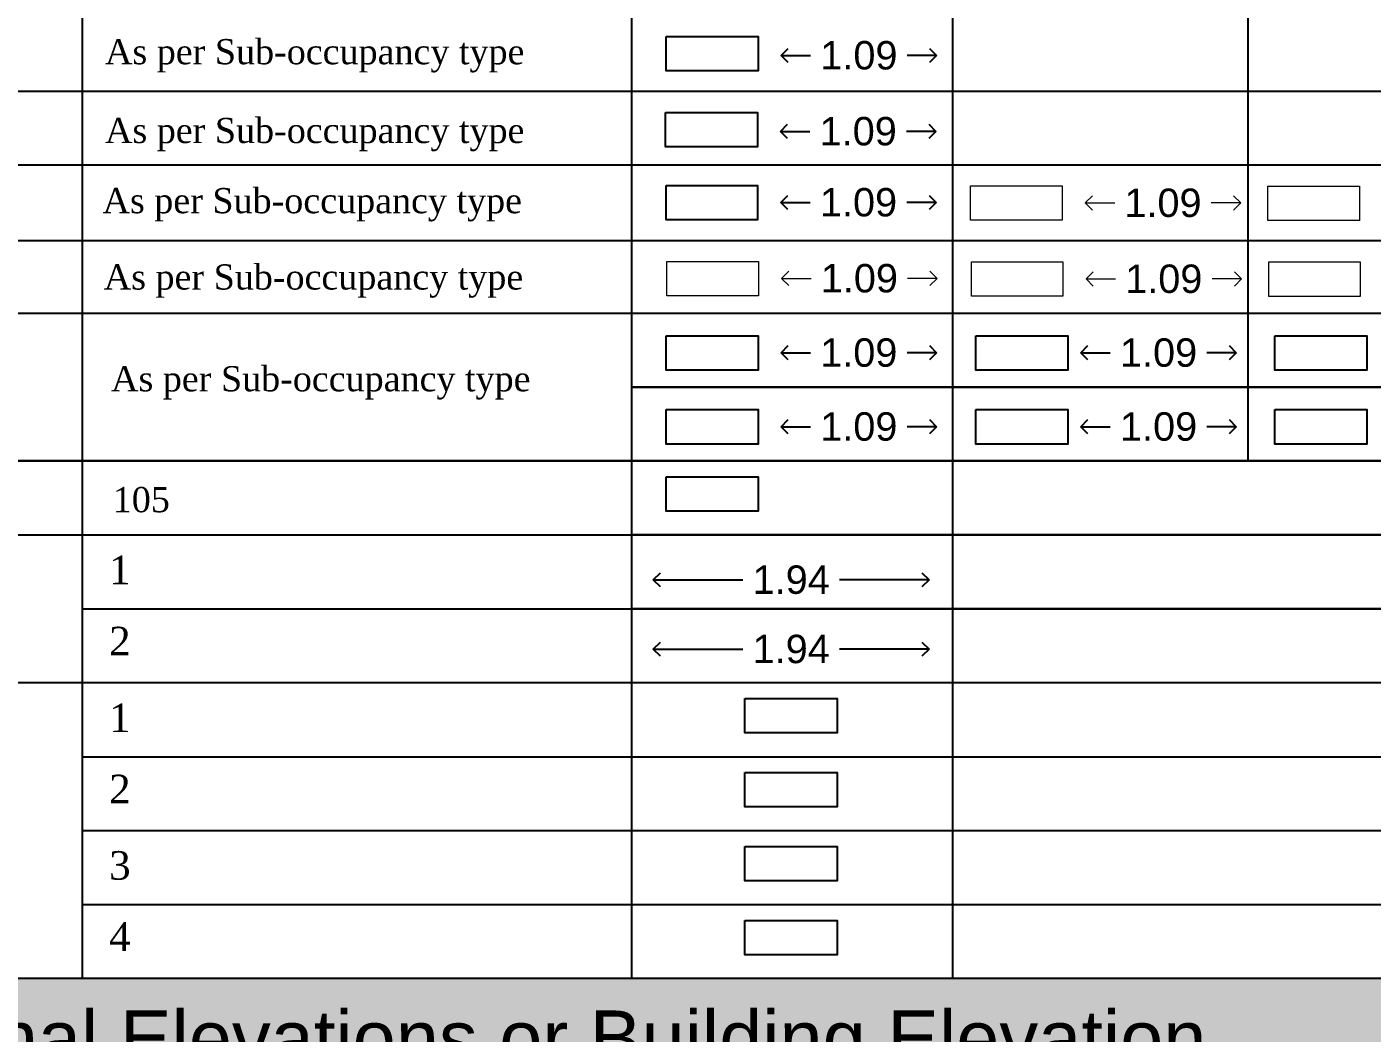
# Model space of a CAD drawing. Header units: millimetres. Extents: x -9481 to -9286, y 28694 to 28853.
# Drawn here: x -9462.12 to -9452.65, y 28744.34 to 28751.42 of the extents above; entities that cross this region are included whole.
import ezdxf

# ---------------------------------------------------------------- set-up
doc = ezdxf.new("R2010")
doc.units = ezdxf.units.MM
doc.header["$PDMODE"] = 34
doc.header["$PDSIZE"] = -15
doc.linetypes.add('CONTINULUS', pattern=[0])
doc.layers.add('BLK_1_FLR_0_BLT_UP_AREA', color=25, linetype='Continuous', plot=False)
for name, color, linetype in [('BLK_1_FLR_0_IBS_EF_DIM', 7, 'Continuous'), ('BLK_1_FLR_0_ROOM_1_MEZ_AREA_1', 11, 'Continuous'), ('BLK_1_FLR_0_ROOM_2_MEZ_AREA_1', 11, 'Continuous'), ('BLK_1_FLR_0_STILT_FLOOR', 7, 'Continuous'), ('BLK_1_FLR_0_STILT_FLOOR_EXISTING', 7, 'Continuous'), ('BLK_1_FLR_1_ROOM_1_MEZ_AREA_1', 11, 'Continuous'), ('BLK_1_FLR_1_ROOM_2_MEZ_AREA_1', 11, 'Continuous'), ('BLK_1_FLR_1_SERVICE_FLOOR', 7, 'Continuous'), ('BLK_1_FLR_2_ROOM_1_MEZ_AREA_1', 11, 'Continuous'), ('BLK_1_FLR_2_ROOM_2_MEZ_AREA_1', 11, 'Continuous'), ('BLK_1_PLANTATION_GREENSTRIP', 7, 'Continuous'), ('HATCH', 7, 'Continuous')]:
    doc.layers.add(name, color=color, linetype=linetype)
for name, color, linetype, lineweight in [('BLK_1_FLR_0_IBS_FOR_CTI_1', 7, 'Continuous', 25), ('BLK_1_FLR_1_IBS_FOR_CTI_1', 7, 'Continuous', 25), ('BLK_1_FLR_1_SERVICE_FLOOR_EXISTING', 7, 'Continuous', 0), ('BLK_1_FLR_2_SERVICE_FLOOR', 7, 'Continuous', 0), ('BLK_1_FLR_2_SERVICE_FLOOR_EXISTING', 7, 'Continuous', 0), ('BLK_1_FLR_3_SERVICE_FLOOR', 7, 'Continuous', 0), ('BLK_1_FLR_3_SERVICE_FLOOR_EXISTING', 7, 'Continuous', 0), ('PLAN', 7, 'Continuous', 40)]:
    doc.layers.add(name, color=color, linetype=linetype, lineweight=lineweight)
doc.styles.add('Arial', font='arial.ttf', dxfattribs={"height": 0.2})
doc.styles.add('MtXpl_Georgia', font='georgiab.ttf')
doc.styles.get("Standard").update_dxf_attribs({"font": 'arial.ttf', "height": 0.25})
doc.styles.add('style2', font='arial.ttf', dxfattribs={"height": 0.3})
doc.dimstyles.new('INT DIM', dxfattribs={"dimtxt": 0.3, "dimasz": 0.1, "dimexe": 0.18, "dimexo": 0.0625, "dimgap": 0.09, "dimtad": 0, "dimzin": 0, "dimdsep": 46, "dimtxsty": 'style2', "dimblk": 'OPEN90', "dimcen": 0.09, "dimse1": 1, "dimse2": 1, "dimclrd": 250, "dimclrt": 256, "dimadec": 0, "dimazin": 0, "dimtfac": 1, "dimtofl": 0, "dimtmove": 0, "dimatfit": 3, "dimfxl": 1, "dimtolj": 1, "dimtzin": 0, "dimlwd": -1, "dimarcsym": 0})

# ---------------------------------------------------------------- blocks, each defined once
blk = doc.blocks.new('J4')
at = {"layer": 'HATCH', "linetype": 'CONTINULUS', "ltscale": 0.05}
h = blk.add_hatch(color=241, dxfattribs=at)
h.dxf.hatch_style = 1
h.paths.add_polyline_path([(-9435.4551, 28796.7712), (-9435.4551, 28795.9979), (-9396.4272, 28795.9979), (-9396.4272, 28796.7712)])
blk.add_lwpolyline([(-9435.4551, 28796.7712), (-9396.4272, 28796.7712), (-9396.4272, 28795.9979), (-9435.4551, 28795.9979), (-9435.4551, 28796.7712)], close=True)
at = {"color": 18, "insert": (-9424.5341, 28796.5438), "char_height": 0.391178, "attachment_point": 1}
blk.add_mtext_dynamic_manual_height_columns('Layers to be drawn on the Sectional Elevations or Building Elevation', width=18.546538, gutter_width=1.633, heights=[0], dxfattribs=at)
blk = doc.blocks.new('_Open90')
at = {"layer": 'PLAN', "color": 0, "lineweight": -2}
for p, q in [((0, 0), (-1, 0)), ((-0.5, 0.5), (0, 0)), ((0, 0), (-0.5, -0.5))]:
    blk.add_line(p, q, dxfattribs=at)
blk = doc.blocks.new('*D268')
at = {"layer": 'BLK_1_FLR_0_ROOM_1_MEZ_AREA_1', "color": 250, "ltscale": 0.05}
for p, q in [((-9456.709144, 28749.126362), (-9456.601956, 28749.126362)), ((-9455.814168, 28749.126362), (-9455.921356, 28749.126362))]:
    blk.add_line(p, q, dxfattribs=at)
at = {"layer": 'Defpoints', "color": 0}
for p in [(-9456.809144, 28749.246437), (-9455.714168, 28749.246437), (-9455.714168, 28749.126362)]:
    blk.add_point(p, dxfattribs=at)
at = {"layer": 'BLK_1_FLR_0_ROOM_1_MEZ_AREA_1', "color": 250, "xscale": 0.1, "yscale": 0.1, "zscale": 0.1, "rotation": 180}
blk.add_blockref('_Open90', (-9456.809144, 28749.126362), dxfattribs=at)
at = {"layer": 'BLK_1_FLR_0_ROOM_1_MEZ_AREA_1', "color": 250, "xscale": 0.1, "yscale": 0.1, "zscale": 0.1}
blk.add_blockref('_Open90', (-9455.714168, 28749.126362), dxfattribs=at)
at = {"layer": 'BLK_1_FLR_0_ROOM_1_MEZ_AREA_1', "linetype": 'CONTINULUS', "ltscale": 0.05, "insert": (-9456.261656, 28749.126362), "char_height": 0.2, "attachment_point": 5, "style": 'Arial', "bg_fill": 3, "box_fill_scale": 1.1, "bg_fill_color": 256, "bg_fill_true_color": 13158600, "bg_fill_transparency": 0}
blk.add_mtext('\\A1;1.09', dxfattribs=at)
blk = doc.blocks.new('*D269')
at = {"layer": 'BLK_1_FLR_1_ROOM_1_MEZ_AREA_1', "color": 250, "ltscale": 0.05}
for p, q in [((-9454.597308, 28749.126362), (-9454.490119, 28749.126362)), ((-9453.702331, 28749.126362), (-9453.809519, 28749.126362))]:
    blk.add_line(p, q, dxfattribs=at)
at = {"layer": 'Defpoints', "color": 0}
for p in [(-9454.697308, 28749.246437), (-9453.602331, 28749.246437), (-9453.602331, 28749.126362)]:
    blk.add_point(p, dxfattribs=at)
at = {"layer": 'BLK_1_FLR_1_ROOM_1_MEZ_AREA_1', "color": 250, "xscale": 0.1, "yscale": 0.1, "zscale": 0.1, "rotation": 180}
blk.add_blockref('_Open90', (-9454.697308, 28749.126362), dxfattribs=at)
at = {"layer": 'BLK_1_FLR_1_ROOM_1_MEZ_AREA_1', "color": 250, "xscale": 0.1, "yscale": 0.1, "zscale": 0.1}
blk.add_blockref('_Open90', (-9453.602331, 28749.126362), dxfattribs=at)
at = {"layer": 'BLK_1_FLR_1_ROOM_1_MEZ_AREA_1', "linetype": 'CONTINULUS', "ltscale": 0.05, "insert": (-9454.149819, 28749.126362), "char_height": 0.2, "attachment_point": 5, "style": 'Arial', "bg_fill": 3, "box_fill_scale": 1.1, "bg_fill_color": 256, "bg_fill_true_color": 13158600, "bg_fill_transparency": 0}
blk.add_mtext('\\A1;1.09', dxfattribs=at)
blk = doc.blocks.new('*D275')
at = {"layer": 'BLK_1_FLR_0_ROOM_2_MEZ_AREA_1', "color": 250, "ltscale": 0.05}
for p, q in [((-9456.709144, 28748.605715), (-9456.601956, 28748.605715)), ((-9455.814168, 28748.605715), (-9455.921356, 28748.605715))]:
    blk.add_line(p, q, dxfattribs=at)
at = {"layer": 'Defpoints', "color": 0}
for p in [(-9456.809144, 28748.72579), (-9455.714168, 28748.72579), (-9455.714168, 28748.605715)]:
    blk.add_point(p, dxfattribs=at)
at = {"layer": 'BLK_1_FLR_0_ROOM_2_MEZ_AREA_1', "color": 250, "xscale": 0.1, "yscale": 0.1, "zscale": 0.1, "rotation": 180}
blk.add_blockref('_Open90', (-9456.809144, 28748.605715), dxfattribs=at)
at = {"layer": 'BLK_1_FLR_0_ROOM_2_MEZ_AREA_1', "color": 250, "xscale": 0.1, "yscale": 0.1, "zscale": 0.1}
blk.add_blockref('_Open90', (-9455.714168, 28748.605715), dxfattribs=at)
at = {"layer": 'BLK_1_FLR_0_ROOM_2_MEZ_AREA_1', "linetype": 'CONTINULUS', "ltscale": 0.05, "insert": (-9456.261656, 28748.605715), "char_height": 0.2, "attachment_point": 5, "style": 'Arial', "bg_fill": 3, "box_fill_scale": 1.1, "bg_fill_color": 256, "bg_fill_true_color": 13158600, "bg_fill_transparency": 0}
blk.add_mtext('\\A1;1.09', dxfattribs=at)
blk = doc.blocks.new('*D276')
at = {"layer": 'BLK_1_FLR_1_ROOM_2_MEZ_AREA_1', "color": 250, "ltscale": 0.05}
for p, q in [((-9454.597308, 28748.605715), (-9454.490119, 28748.605715)), ((-9453.702331, 28748.605715), (-9453.809519, 28748.605715))]:
    blk.add_line(p, q, dxfattribs=at)
at = {"layer": 'Defpoints', "color": 0}
for p in [(-9454.697308, 28748.72579), (-9453.602331, 28748.72579), (-9453.602331, 28748.605715)]:
    blk.add_point(p, dxfattribs=at)
at = {"layer": 'BLK_1_FLR_1_ROOM_2_MEZ_AREA_1', "color": 250, "xscale": 0.1, "yscale": 0.1, "zscale": 0.1, "rotation": 180}
blk.add_blockref('_Open90', (-9454.697308, 28748.605715), dxfattribs=at)
at = {"layer": 'BLK_1_FLR_1_ROOM_2_MEZ_AREA_1', "color": 250, "xscale": 0.1, "yscale": 0.1, "zscale": 0.1}
blk.add_blockref('_Open90', (-9453.602331, 28748.605715), dxfattribs=at)
at = {"layer": 'BLK_1_FLR_1_ROOM_2_MEZ_AREA_1', "linetype": 'CONTINULUS', "ltscale": 0.05, "insert": (-9454.149819, 28748.605715), "char_height": 0.2, "attachment_point": 5, "style": 'Arial', "bg_fill": 3, "box_fill_scale": 1.1, "bg_fill_color": 256, "bg_fill_true_color": 13158600, "bg_fill_transparency": 0}
blk.add_mtext('\\A1;1.09', dxfattribs=at)
blk = doc.blocks.new('*D319')
at = {"layer": 'BLK_1_FLR_0_STILT_FLOOR', "color": 250, "ltscale": 0.05}
for p, q in [((-9456.708481, 28751.219967), (-9456.601293, 28751.219967)), ((-9455.813505, 28751.219967), (-9455.920693, 28751.219967))]:
    blk.add_line(p, q, dxfattribs=at)
at = {"layer": 'Defpoints', "color": 0}
for p in [(-9456.808481, 28751.340041), (-9455.713505, 28751.340041), (-9455.713505, 28751.219967)]:
    blk.add_point(p, dxfattribs=at)
at = {"layer": 'BLK_1_FLR_0_STILT_FLOOR', "color": 250, "xscale": 0.1, "yscale": 0.1, "zscale": 0.1, "rotation": 180}
blk.add_blockref('_Open90', (-9456.808481, 28751.219967), dxfattribs=at)
at = {"layer": 'BLK_1_FLR_0_STILT_FLOOR', "color": 250, "xscale": 0.1, "yscale": 0.1, "zscale": 0.1}
blk.add_blockref('_Open90', (-9455.713505, 28751.219967), dxfattribs=at)
at = {"layer": 'BLK_1_FLR_0_STILT_FLOOR', "linetype": 'CONTINULUS', "ltscale": 0.05, "insert": (-9456.260993, 28751.219967), "char_height": 0.2, "attachment_point": 5, "style": 'Arial', "bg_fill": 3, "box_fill_scale": 1.1, "bg_fill_color": 256, "bg_fill_true_color": 13158600, "bg_fill_transparency": 0}
blk.add_mtext('\\A1;1.09', dxfattribs=at)
blk = doc.blocks.new('*D320')
at = {"layer": 'BLK_1_FLR_0_STILT_FLOOR_EXISTING', "color": 250, "ltscale": 0.05}
for p, q in [((-9456.713251, 28750.685365), (-9456.606063, 28750.685365)), ((-9455.818275, 28750.685365), (-9455.925463, 28750.685365))]:
    blk.add_line(p, q, dxfattribs=at)
at = {"layer": 'Defpoints', "color": 0}
for p in [(-9456.813251, 28750.80544), (-9455.718275, 28750.80544), (-9455.718275, 28750.685365)]:
    blk.add_point(p, dxfattribs=at)
at = {"layer": 'BLK_1_FLR_0_STILT_FLOOR_EXISTING', "color": 250, "xscale": 0.1, "yscale": 0.1, "zscale": 0.1, "rotation": 180}
blk.add_blockref('_Open90', (-9456.813251, 28750.685365), dxfattribs=at)
at = {"layer": 'BLK_1_FLR_0_STILT_FLOOR_EXISTING', "color": 250, "xscale": 0.1, "yscale": 0.1, "zscale": 0.1}
blk.add_blockref('_Open90', (-9455.718275, 28750.685365), dxfattribs=at)
at = {"layer": 'BLK_1_FLR_0_STILT_FLOOR_EXISTING', "linetype": 'CONTINULUS', "ltscale": 0.05, "insert": (-9456.265763, 28750.685365), "char_height": 0.2, "attachment_point": 5, "style": 'Arial', "bg_fill": 3, "box_fill_scale": 1.1, "bg_fill_color": 256, "bg_fill_true_color": 13158600, "bg_fill_transparency": 0}
blk.add_mtext('\\A1;1.09', dxfattribs=at)
blk = doc.blocks.new('*D321')
at = {"layer": 'BLK_1_FLR_1_SERVICE_FLOOR', "color": 250, "ltscale": 0.05}
for p, q in [((-9456.71111, 28750.184874), (-9456.603922, 28750.184874)), ((-9455.816134, 28750.184874), (-9455.923322, 28750.184874))]:
    blk.add_line(p, q, dxfattribs=at)
at = {"layer": 'Defpoints', "color": 0}
for p in [(-9456.81111, 28750.304948), (-9455.716134, 28750.304948), (-9455.716134, 28750.184874)]:
    blk.add_point(p, dxfattribs=at)
at = {"layer": 'BLK_1_FLR_1_SERVICE_FLOOR', "color": 250, "xscale": 0.1, "yscale": 0.1, "zscale": 0.1, "rotation": 180}
blk.add_blockref('_Open90', (-9456.81111, 28750.184874), dxfattribs=at)
at = {"layer": 'BLK_1_FLR_1_SERVICE_FLOOR', "color": 250, "xscale": 0.1, "yscale": 0.1, "zscale": 0.1}
blk.add_blockref('_Open90', (-9455.716134, 28750.184874), dxfattribs=at)
at = {"layer": 'BLK_1_FLR_1_SERVICE_FLOOR', "linetype": 'CONTINULUS', "ltscale": 0.05, "insert": (-9456.263622, 28750.184874), "char_height": 0.2, "attachment_point": 5, "style": 'Arial', "bg_fill": 3, "box_fill_scale": 1.1, "bg_fill_color": 256, "bg_fill_true_color": 13158600, "bg_fill_transparency": 0}
blk.add_mtext('\\A1;1.09', dxfattribs=at)
blk = doc.blocks.new('*D322')
at = {"layer": 'BLK_1_FLR_2_SERVICE_FLOOR', "color": 250, "ltscale": 0.05}
for p, q in [((-9454.566496, 28750.181103), (-9454.459308, 28750.181103)), ((-9453.67152, 28750.181103), (-9453.778708, 28750.181103))]:
    blk.add_line(p, q, dxfattribs=at)
at = {"layer": 'Defpoints', "color": 0}
for p in [(-9454.666496, 28750.301178), (-9453.57152, 28750.301178), (-9453.57152, 28750.181103)]:
    blk.add_point(p, dxfattribs=at)
at = {"layer": 'BLK_1_FLR_2_SERVICE_FLOOR', "color": 250, "xscale": 0.1, "yscale": 0.1, "zscale": 0.1, "rotation": 180}
blk.add_blockref('_Open90', (-9454.666496, 28750.181103), dxfattribs=at)
at = {"layer": 'BLK_1_FLR_2_SERVICE_FLOOR', "color": 250, "xscale": 0.1, "yscale": 0.1, "zscale": 0.1}
blk.add_blockref('_Open90', (-9453.57152, 28750.181103), dxfattribs=at)
at = {"layer": 'BLK_1_FLR_2_SERVICE_FLOOR', "linetype": 'CONTINULUS', "ltscale": 0.05, "insert": (-9454.119008, 28750.181103), "char_height": 0.2, "attachment_point": 5, "style": 'Arial', "bg_fill": 3, "box_fill_scale": 1.1, "bg_fill_color": 256, "bg_fill_true_color": 13158600, "bg_fill_transparency": 0}
blk.add_mtext('\\A1;1.09', dxfattribs=at)
blk = doc.blocks.new('*D328')
at = {"layer": 'BLK_1_FLR_1_SERVICE_FLOOR_EXISTING', "color": 250, "ltscale": 0.05}
for p, q in [((-9456.705399, 28749.649871), (-9456.598211, 28749.649871)), ((-9455.810423, 28749.649871), (-9455.917611, 28749.649871))]:
    blk.add_line(p, q, dxfattribs=at)
at = {"layer": 'Defpoints', "color": 0}
for p in [(-9456.805399, 28749.769945), (-9455.710423, 28749.769945), (-9455.710423, 28749.649871)]:
    blk.add_point(p, dxfattribs=at)
at = {"layer": 'BLK_1_FLR_1_SERVICE_FLOOR_EXISTING', "color": 250, "xscale": 0.1, "yscale": 0.1, "zscale": 0.1, "rotation": 180}
blk.add_blockref('_Open90', (-9456.805399, 28749.649871), dxfattribs=at)
at = {"layer": 'BLK_1_FLR_1_SERVICE_FLOOR_EXISTING', "color": 250, "xscale": 0.1, "yscale": 0.1, "zscale": 0.1}
blk.add_blockref('_Open90', (-9455.710423, 28749.649871), dxfattribs=at)
at = {"layer": 'BLK_1_FLR_1_SERVICE_FLOOR_EXISTING', "linetype": 'CONTINULUS', "ltscale": 0.05, "insert": (-9456.257911, 28749.649871), "char_height": 0.2, "attachment_point": 5, "style": 'Arial', "bg_fill": 3, "box_fill_scale": 1.1, "bg_fill_color": 256, "bg_fill_true_color": 13158600, "bg_fill_transparency": 0}
blk.add_mtext('\\A1;1.09', dxfattribs=at)
blk = doc.blocks.new('*D329')
at = {"layer": 'BLK_1_FLR_2_SERVICE_FLOOR_EXISTING', "color": 250, "ltscale": 0.05}
for p, q in [((-9454.560785, 28749.6461), (-9454.453597, 28749.6461)), ((-9453.665809, 28749.6461), (-9453.772997, 28749.6461))]:
    blk.add_line(p, q, dxfattribs=at)
at = {"layer": 'Defpoints', "color": 0}
for p in [(-9454.660785, 28749.766175), (-9453.565809, 28749.766175), (-9453.565809, 28749.6461)]:
    blk.add_point(p, dxfattribs=at)
at = {"layer": 'BLK_1_FLR_2_SERVICE_FLOOR_EXISTING', "color": 250, "xscale": 0.1, "yscale": 0.1, "zscale": 0.1, "rotation": 180}
blk.add_blockref('_Open90', (-9454.660785, 28749.6461), dxfattribs=at)
at = {"layer": 'BLK_1_FLR_2_SERVICE_FLOOR_EXISTING', "color": 250, "xscale": 0.1, "yscale": 0.1, "zscale": 0.1}
blk.add_blockref('_Open90', (-9453.565809, 28749.6461), dxfattribs=at)
at = {"layer": 'BLK_1_FLR_2_SERVICE_FLOOR_EXISTING', "linetype": 'CONTINULUS', "ltscale": 0.05, "insert": (-9454.113297, 28749.6461), "char_height": 0.2, "attachment_point": 5, "style": 'Arial', "bg_fill": 3, "box_fill_scale": 1.1, "bg_fill_color": 256, "bg_fill_true_color": 13158600, "bg_fill_transparency": 0}
blk.add_mtext('\\A1;1.09', dxfattribs=at)
blk = doc.blocks.new('*D347')
at = {"layer": 'BLK_1_FLR_0_IBS_EF_DIM', "color": 250}
for p, q in [((-9457.609292, 28747.52705), (-9457.077748, 28747.52705)), ((-9455.866805, 28747.52705), (-9456.398348, 28747.52705))]:
    blk.add_line(p, q, dxfattribs=at)
at = {"layer": 'Defpoints', "color": 0}
for p in [(-9457.709292, 28747.736333), (-9455.766805, 28747.736333), (-9455.766805, 28747.52705)]:
    blk.add_point(p, dxfattribs=at)
at = {"layer": 'BLK_1_FLR_0_IBS_EF_DIM', "color": 250, "xscale": 0.1, "yscale": 0.1, "zscale": 0.1, "rotation": 180}
blk.add_blockref('_Open90', (-9457.709292, 28747.52705), dxfattribs=at)
at = {"layer": 'BLK_1_FLR_0_IBS_EF_DIM', "color": 250, "xscale": 0.1, "yscale": 0.1, "zscale": 0.1}
blk.add_blockref('_Open90', (-9455.766805, 28747.52705), dxfattribs=at)
at = {"layer": 'BLK_1_FLR_0_IBS_EF_DIM', "linetype": 'CONTINULUS', "ltscale": 0.05, "insert": (-9456.738048, 28747.52705), "char_height": 0.2, "attachment_point": 5, "style": 'Arial', "bg_fill": 3, "box_fill_scale": 1.1, "bg_fill_color": 256, "bg_fill_true_color": 13158600, "bg_fill_transparency": 0}
blk.add_mtext('\\A1;1.94', dxfattribs=at)
blk = doc.blocks.new('*D348')
at = {"layer": 'BLK_1_FLR_0_IBS_EF_DIM', "color": 250}
for p, q in [((-9457.609292, 28747.03897), (-9457.077748, 28747.03897)), ((-9455.866805, 28747.03897), (-9456.398348, 28747.03897))]:
    blk.add_line(p, q, dxfattribs=at)
at = {"layer": 'Defpoints', "color": 0}
for p in [(-9457.709292, 28747.248253), (-9455.766805, 28747.248253), (-9455.766805, 28747.03897)]:
    blk.add_point(p, dxfattribs=at)
at = {"layer": 'BLK_1_FLR_0_IBS_EF_DIM', "color": 250, "xscale": 0.1, "yscale": 0.1, "zscale": 0.1, "rotation": 180}
blk.add_blockref('_Open90', (-9457.709292, 28747.03897), dxfattribs=at)
at = {"layer": 'BLK_1_FLR_0_IBS_EF_DIM', "color": 250, "xscale": 0.1, "yscale": 0.1, "zscale": 0.1}
blk.add_blockref('_Open90', (-9455.766805, 28747.03897), dxfattribs=at)
at = {"layer": 'BLK_1_FLR_0_IBS_EF_DIM', "linetype": 'CONTINULUS', "ltscale": 0.05, "insert": (-9456.738048, 28747.03897), "char_height": 0.2, "attachment_point": 5, "style": 'Arial', "bg_fill": 3, "box_fill_scale": 1.1, "bg_fill_color": 256, "bg_fill_true_color": 13158600, "bg_fill_transparency": 0}
blk.add_mtext('\\A1;1.94', dxfattribs=at)

msp = doc.modelspace()

# ---------------------------------------------------------------- linework, layer by layer
for p, q in [((-9461.731845, 28752.010082), (-9461.731845, 28749.405344)), ((-9457.862239, 28752.010082), (-9457.862239, 28749.405344)), ((-9455.60159, 28752.010082), (-9455.60159, 28749.405344)), ((-9453.52083, 28752.010082), (-9453.52083, 28749.405344)), ((-9481.2579, 28750.968236), (-9442.229952, 28750.968236)), ((-9481.2579, 28750.449898), (-9442.229952, 28750.449898)), ((-9481.2579, 28749.917846), (-9442.229952, 28749.917846)), ((-9461.731845, 28749.405344), (-9461.731845, 28748.883194)), ((-9457.862239, 28749.405344), (-9457.862239, 28748.884697)), ((-9455.60159, 28749.405344), (-9455.60159, 28748.884697)), ((-9453.52083, 28749.405344), (-9453.52083, 28748.884697)), ((-9461.731845, 28748.884697), (-9461.731845, 28748.362547)), ((-9457.862239, 28748.884697), (-9457.862239, 28748.36405)), ((-9455.60159, 28748.884697), (-9455.60159, 28748.36405)), ((-9453.52083, 28748.884697), (-9453.52083, 28748.36405)), ((-9461.731845, 28748.36405), (-9461.731845, 28747.8419)), ((-9457.862239, 28748.36405), (-9457.862239, 28747.843403)), ((-9455.60159, 28748.36405), (-9455.60159, 28747.843403)), ((-9461.731845, 28747.843403), (-9461.731845, 28747.321253)), ((-9457.862239, 28747.843403), (-9457.862239, 28747.322756)), ((-9455.60159, 28747.843403), (-9455.60159, 28747.322756)), ((-9461.731845, 28747.322756), (-9461.731845, 28744.721822)), ((-9457.862239, 28747.322756), (-9457.862239, 28744.721822)), ((-9455.60159, 28747.322756), (-9455.60159, 28744.721822)), ((-9461.731845, 28746.28091), (-9442.229952, 28746.28091)), ((-9461.731845, 28745.761214), (-9442.229952, 28745.761214)), ((-9461.731845, 28745.241518), (-9442.229952, 28745.241518)), ((-9481.2579, 28744.721822), (-9442.229952, 28744.721822))]:
    msp.add_line(p, q)
for points in [[(-9481.2579, 28748.36405), (-9442.229952, 28748.36405), (-9442.229952, 28747.843403), (-9457.862239, 28747.843403)], [(-9470.864214, 28747.843403), (-9442.229952, 28747.843403), (-9442.229952, 28747.322756), (-9457.862239, 28747.322756)]]:
    msp.add_lwpolyline(points)
at = {"layer": 'BLK_1_FLR_0_BLT_UP_AREA', "color": 105}
msp.add_lwpolyline([(-9457.618919, 28748.252922), (-9456.969738, 28748.252922), (-9456.969738, 28748.010773), (-9457.618919, 28748.010773)], close=True, dxfattribs=at)
at = {"layer": 'BLK_1_FLR_0_IBS_FOR_CTI_1', "color": 1, "linetype": 'CONTINULUS', "ltscale": 0.5}
msp.add_lwpolyline([(-9457.064156, 28746.690982), (-9456.414975, 28746.690982), (-9456.414975, 28746.448833), (-9457.064156, 28746.448833)], close=True, dxfattribs=at)
at = {"layer": 'BLK_1_FLR_0_ROOM_1_MEZ_AREA_1', "color": 11, "linetype": 'CONTINULUS', "ltscale": 0.05}
msp.add_lwpolyline([(-9457.618919, 28749.246437), (-9456.969738, 28749.246437), (-9456.969738, 28749.004287), (-9457.618919, 28749.004287)], close=True, dxfattribs=at)
at = {"layer": 'BLK_1_FLR_0_ROOM_2_MEZ_AREA_1', "color": 11, "linetype": 'CONTINULUS', "ltscale": 0.05}
msp.add_lwpolyline([(-9457.618919, 28748.72579), (-9456.969738, 28748.72579), (-9456.969738, 28748.48364), (-9457.618919, 28748.48364)], close=True, dxfattribs=at)
at = {"layer": 'BLK_1_FLR_0_STILT_FLOOR', "color": 11, "linetype": 'CONTINULUS', "ltscale": 0.05}
msp.add_lwpolyline([(-9457.618919, 28751.353937), (-9456.969738, 28751.353937), (-9456.969738, 28751.111787), (-9457.618919, 28751.111787)], close=True, dxfattribs=at)
at = {"layer": 'BLK_1_FLR_0_STILT_FLOOR_EXISTING', "color": 11, "linetype": 'CONTINULUS', "ltscale": 0.05}
msp.add_lwpolyline([(-9457.623689, 28750.819335), (-9456.974508, 28750.819335), (-9456.974508, 28750.577186), (-9457.623689, 28750.577186)], close=True, dxfattribs=at)
at = {"layer": 'BLK_1_FLR_1_IBS_FOR_CTI_1', "color": 2, "linetype": 'CONTINULUS', "ltscale": 0.5}
msp.add_lwpolyline([(-9457.064156, 28746.170335), (-9456.414975, 28746.170335), (-9456.414975, 28745.928186), (-9457.064156, 28745.928186)], close=True, dxfattribs=at)
at = {"layer": 'BLK_1_FLR_1_IBS_FOR_CTI_1', "color": 3, "linetype": 'CONTINULUS', "ltscale": 0.5}
msp.add_lwpolyline([(-9457.064156, 28745.649689), (-9456.414975, 28745.649689), (-9456.414975, 28745.407539), (-9457.064156, 28745.407539)], close=True, dxfattribs=at)
at = {"layer": 'BLK_1_FLR_1_IBS_FOR_CTI_1', "color": 4, "linetype": 'CONTINULUS', "ltscale": 0.5}
msp.add_lwpolyline([(-9457.064156, 28745.129042), (-9456.414975, 28745.129042), (-9456.414975, 28744.886892), (-9457.064156, 28744.886892)], close=True, dxfattribs=at)
at = {"layer": 'BLK_1_FLR_1_ROOM_1_MEZ_AREA_1', "color": 11, "linetype": 'CONTINULUS', "ltscale": 0.05}
msp.add_lwpolyline([(-9455.438089, 28749.246437), (-9454.788908, 28749.246437), (-9454.788908, 28749.004287), (-9455.438089, 28749.004287)], close=True, dxfattribs=at)
at = {"layer": 'BLK_1_FLR_1_ROOM_2_MEZ_AREA_1', "color": 11, "linetype": 'CONTINULUS', "ltscale": 0.05}
msp.add_lwpolyline([(-9455.438089, 28748.72579), (-9454.788908, 28748.72579), (-9454.788908, 28748.48364), (-9455.438089, 28748.48364)], close=True, dxfattribs=at)
at = {"layer": 'BLK_1_FLR_1_SERVICE_FLOOR', "color": 11, "linetype": 'CONTINULUS', "ltscale": 0.05}
msp.add_lwpolyline([(-9457.618919, 28750.304923), (-9456.974508, 28750.304923), (-9456.974508, 28750.062774), (-9457.618919, 28750.062774)], close=True, dxfattribs=at)
at = {"layer": 'BLK_1_FLR_1_SERVICE_FLOOR_EXISTING', "color": 11, "linetype": 'CONTINULUS', "ltscale": 0.05}
msp.add_lwpolyline([(-9457.613208, 28749.76992), (-9456.968797, 28749.76992), (-9456.968797, 28749.527771), (-9457.613208, 28749.527771)], close=True, dxfattribs=at)
at = {"layer": 'BLK_1_FLR_2_ROOM_1_MEZ_AREA_1', "color": 11, "linetype": 'CONTINULUS', "ltscale": 0.05}
msp.add_lwpolyline([(-9453.331628, 28749.246437), (-9452.682447, 28749.246437), (-9452.682447, 28749.004287), (-9453.331628, 28749.004287)], close=True, dxfattribs=at)
at = {"layer": 'BLK_1_FLR_2_ROOM_2_MEZ_AREA_1', "color": 11, "linetype": 'CONTINULUS', "ltscale": 0.05}
msp.add_lwpolyline([(-9453.331628, 28748.72579), (-9452.682447, 28748.72579), (-9452.682447, 28748.48364), (-9453.331628, 28748.48364)], close=True, dxfattribs=at)
at = {"layer": 'BLK_1_FLR_2_SERVICE_FLOOR', "color": 11, "linetype": 'CONTINULUS', "ltscale": 0.05}
msp.add_lwpolyline([(-9455.474305, 28750.301152), (-9454.829894, 28750.301152), (-9454.829894, 28750.059003), (-9455.474305, 28750.059003)], close=True, dxfattribs=at)
at = {"layer": 'BLK_1_FLR_2_SERVICE_FLOOR_EXISTING', "color": 11, "linetype": 'CONTINULUS', "ltscale": 0.05}
msp.add_lwpolyline([(-9455.468594, 28749.766149), (-9454.824183, 28749.766149), (-9454.824183, 28749.524), (-9455.468594, 28749.524)], close=True, dxfattribs=at)
at = {"layer": 'BLK_1_FLR_3_SERVICE_FLOOR', "color": 11, "linetype": 'CONTINULUS', "ltscale": 0.05}
msp.add_lwpolyline([(-9453.380066, 28750.30046), (-9452.735655, 28750.30046), (-9452.735655, 28750.058311), (-9453.380066, 28750.058311)], close=True, dxfattribs=at)
at = {"layer": 'BLK_1_FLR_3_SERVICE_FLOOR_EXISTING', "color": 11, "linetype": 'CONTINULUS', "ltscale": 0.05}
msp.add_lwpolyline([(-9453.374355, 28749.765457), (-9452.729944, 28749.765457), (-9452.729944, 28749.523308), (-9453.374355, 28749.523308)], close=True, dxfattribs=at)

# ---------------------------------------------------------------- block references
at = {"layer": 'BLK_1_PLANTATION_GREENSTRIP', "linetype": 'CONTINULUS'}
msp.add_blockref('J4', (-45.8028, -52.04935), dxfattribs=at)

# ---------------------------------------------------------------- texts
at = {"linetype": 'CONTINULUS', "style": 'MtXpl_Georgia'}
for s, height, p in [('As per Sub-occupancy type', 0.177478, (-9461.572214, 28751.157946)), ('As per Sub-occupancy type', 0.177478, (-9461.572214, 28750.603074)), ('As per Sub-occupancy type', 0.177478, (-9461.589554, 28750.108892)), ('As per Sub-occupancy type', 0.177478, (-9461.580884, 28749.57136)), ('As per Sub-occupancy type', 0.177478, (-9461.529411, 28748.854663)), ('105', 0.177478, (-9461.51733, 28748.003252)), ('1', 0.201222, (-9461.543382, 28747.496611)), ('2', 0.201222, (-9461.543382, 28746.995546)), ('1', 0.201222, (-9461.543382, 28746.454765)), ('2', 0.201222, (-9461.543382, 28745.9537)), ('3', 0.201222, (-9461.543382, 28745.415373)), ('4', 0.201222, (-9461.543382, 28744.914308))]:
    msp.add_text(s, height=height, dxfattribs=at).set_placement(p)

# ---------------------------------------------------------------- dimensions: what is measured, and where the dimension line sits
at = {"layer": 'BLK_1_FLR_0_IBS_EF_DIM', "color": 2}
dim = msp.add_linear_dim(base=(-9455.766805, 28747.03897), p1=(-9457.709292, 28747.248253), p2=(-9455.766805, 28747.248253), dimstyle='INT DIM', override={"dimtxt": 0.2, "dimtxsty": 'Arial', "dimfxl": 0.125, "dimtfill": 1, "dimtfillclr": 7, "dimarcsym": 1}, dxfattribs=at)
dim.commit()
dim.dimension.update_dxf_attribs({"geometry": '*D348', "text_midpoint": (-9456.738048, 28747.03897)})
at = {"layer": 'BLK_1_FLR_0_ROOM_1_MEZ_AREA_1', "color": 11, "linetype": 'CONTINULUS', "ltscale": 0.05}
dim = msp.add_linear_dim(base=(-9455.714168, 28749.126362), p1=(-9456.809144, 28749.246437), p2=(-9455.714168, 28749.246437), dimstyle='INT DIM', override={"dimtxt": 0.2, "dimtxsty": 'Arial', "dimfxl": 0.125, "dimtfill": 1, "dimtfillclr": 7, "dimarcsym": 1}, dxfattribs=at)
dim.commit()
dim.dimension.update_dxf_attribs({"geometry": '*D268', "text_midpoint": (-9456.261656, 28749.126362)})
at = {"layer": 'BLK_1_FLR_0_ROOM_2_MEZ_AREA_1', "color": 11, "linetype": 'CONTINULUS', "ltscale": 0.05}
dim = msp.add_linear_dim(base=(-9455.714168, 28748.605715), p1=(-9456.809144, 28748.72579), p2=(-9455.714168, 28748.72579), dimstyle='INT DIM', override={"dimtxt": 0.2, "dimtxsty": 'Arial', "dimfxl": 0.125, "dimtfill": 1, "dimtfillclr": 7, "dimarcsym": 1}, dxfattribs=at)
dim.commit()
dim.dimension.update_dxf_attribs({"geometry": '*D275', "text_midpoint": (-9456.261656, 28748.605715)})
at = {"layer": 'BLK_1_FLR_0_STILT_FLOOR', "color": 11, "linetype": 'CONTINULUS', "ltscale": 0.05}
dim = msp.add_linear_dim(base=(-9455.713505, 28751.219967), p1=(-9456.808481, 28751.340041), p2=(-9455.713505, 28751.340041), dimstyle='INT DIM', override={"dimtxt": 0.2, "dimtxsty": 'Arial', "dimfxl": 0.125, "dimtfill": 1, "dimtfillclr": 7, "dimarcsym": 1}, dxfattribs=at)
dim.commit()
dim.dimension.update_dxf_attribs({"geometry": '*D319', "text_midpoint": (-9456.260993, 28751.219967)})
at = {"layer": 'BLK_1_FLR_0_STILT_FLOOR_EXISTING', "color": 11, "linetype": 'CONTINULUS', "ltscale": 0.05}
dim = msp.add_linear_dim(base=(-9455.718275, 28750.685365), p1=(-9456.813251, 28750.80544), p2=(-9455.718275, 28750.80544), dimstyle='INT DIM', override={"dimtxt": 0.2, "dimtxsty": 'Arial', "dimfxl": 0.125, "dimtfill": 1, "dimtfillclr": 7, "dimarcsym": 1}, dxfattribs=at)
dim.commit()
dim.dimension.update_dxf_attribs({"geometry": '*D320', "text_midpoint": (-9456.265763, 28750.685365)})
at = {"layer": 'BLK_1_FLR_1_ROOM_1_MEZ_AREA_1', "color": 11, "linetype": 'CONTINULUS', "ltscale": 0.05}
dim = msp.add_linear_dim(base=(-9453.602331, 28749.126362), p1=(-9454.697308, 28749.246437), p2=(-9453.602331, 28749.246437), dimstyle='INT DIM', override={"dimtxt": 0.2, "dimtxsty": 'Arial', "dimfxl": 0.125, "dimtfill": 1, "dimtfillclr": 7, "dimarcsym": 1}, dxfattribs=at)
dim.commit()
dim.dimension.update_dxf_attribs({"geometry": '*D269', "text_midpoint": (-9454.149819, 28749.126362)})
at = {"layer": 'BLK_1_FLR_1_ROOM_2_MEZ_AREA_1', "color": 11, "linetype": 'CONTINULUS', "ltscale": 0.05}
dim = msp.add_linear_dim(base=(-9453.602331, 28748.605715), p1=(-9454.697308, 28748.72579), p2=(-9453.602331, 28748.72579), dimstyle='INT DIM', override={"dimtxt": 0.2, "dimtxsty": 'Arial', "dimfxl": 0.125, "dimtfill": 1, "dimtfillclr": 7, "dimarcsym": 1}, dxfattribs=at)
dim.commit()
dim.dimension.update_dxf_attribs({"geometry": '*D276', "text_midpoint": (-9454.149819, 28748.605715)})
at = {"layer": 'BLK_1_FLR_1_SERVICE_FLOOR', "color": 11, "linetype": 'CONTINULUS', "ltscale": 0.05}
dim = msp.add_linear_dim(base=(-9455.716134, 28750.184874), p1=(-9456.81111, 28750.304948), p2=(-9455.716134, 28750.304948), dimstyle='INT DIM', override={"dimtxt": 0.2, "dimtxsty": 'Arial', "dimfxl": 0.125, "dimtfill": 1, "dimtfillclr": 7, "dimarcsym": 1}, dxfattribs=at)
dim.commit()
dim.dimension.update_dxf_attribs({"geometry": '*D321', "text_midpoint": (-9456.263622, 28750.184874)})
at = {"layer": 'BLK_1_FLR_1_SERVICE_FLOOR_EXISTING', "color": 11, "linetype": 'CONTINULUS', "ltscale": 0.05}
dim = msp.add_linear_dim(base=(-9455.710423, 28749.649871), p1=(-9456.805399, 28749.769945), p2=(-9455.710423, 28749.769945), dimstyle='INT DIM', override={"dimtxt": 0.2, "dimtxsty": 'Arial', "dimfxl": 0.125, "dimtfill": 1, "dimtfillclr": 7, "dimarcsym": 1}, dxfattribs=at)
dim.commit()
dim.dimension.update_dxf_attribs({"geometry": '*D328', "text_midpoint": (-9456.257911, 28749.649871)})
at = {"layer": 'BLK_1_FLR_2_SERVICE_FLOOR', "color": 11, "linetype": 'CONTINULUS', "ltscale": 0.05}
dim = msp.add_linear_dim(base=(-9453.57152, 28750.181103), p1=(-9454.666496, 28750.301178), p2=(-9453.57152, 28750.301178), dimstyle='INT DIM', override={"dimscale": 1, "dimtxt": 0.2, "dimtxsty": 'Arial', "dimfxl": 0.125, "dimtfill": 1, "dimtfillclr": 7, "dimarcsym": 1}, dxfattribs=at)
dim.commit()
dim.dimension.update_dxf_attribs({"geometry": '*D322', "text_midpoint": (-9454.119008, 28750.181103)})

# ---------------------------------------------------------------- next in the draw order: linework, layer by layer
for points in [[(-9481.2579, 28748.36405), (-9481.2579, 28749.405344), (-9442.229952, 28749.405344), (-9442.229952, 28748.884697), (-9457.862239, 28748.884697)], [(-9457.862239, 28748.884697), (-9442.229952, 28748.884697), (-9442.229952, 28748.36405), (-9481.2579, 28748.36405), (-9481.2579, 28748.884697)], [(-9461.731845, 28747.322756), (-9442.229952, 28747.322756), (-9442.229952, 28746.80211), (-9470.864214, 28746.80211)]]:
    msp.add_lwpolyline(points)

# ---------------------------------------------------------------- next in the draw order: dimensions: what is measured, and where the dimension line sits
at = {"layer": 'BLK_1_FLR_0_IBS_EF_DIM', "color": 1}
dim = msp.add_linear_dim(base=(-9455.766805, 28747.52705), p1=(-9457.709292, 28747.736333), p2=(-9455.766805, 28747.736333), dimstyle='INT DIM', override={"dimtxt": 0.2, "dimtxsty": 'Arial', "dimfxl": 0.125, "dimtfill": 1, "dimtfillclr": 7, "dimarcsym": 1}, dxfattribs=at)
dim.commit()
dim.dimension.update_dxf_attribs({"geometry": '*D347', "text_midpoint": (-9456.738048, 28747.52705)})
at = {"layer": 'BLK_1_FLR_2_SERVICE_FLOOR_EXISTING', "color": 11, "linetype": 'CONTINULUS', "ltscale": 0.05}
dim = msp.add_linear_dim(base=(-9453.565809, 28749.6461), p1=(-9454.660785, 28749.766175), p2=(-9453.565809, 28749.766175), dimstyle='INT DIM', override={"dimscale": 1, "dimtxt": 0.2, "dimtxsty": 'Arial', "dimfxl": 0.125, "dimtfill": 1, "dimtfillclr": 7, "dimarcsym": 1}, dxfattribs=at)
dim.commit()
dim.dimension.update_dxf_attribs({"geometry": '*D329', "text_midpoint": (-9454.113297, 28749.6461)})

doc.saveas('drawing.dxf')
